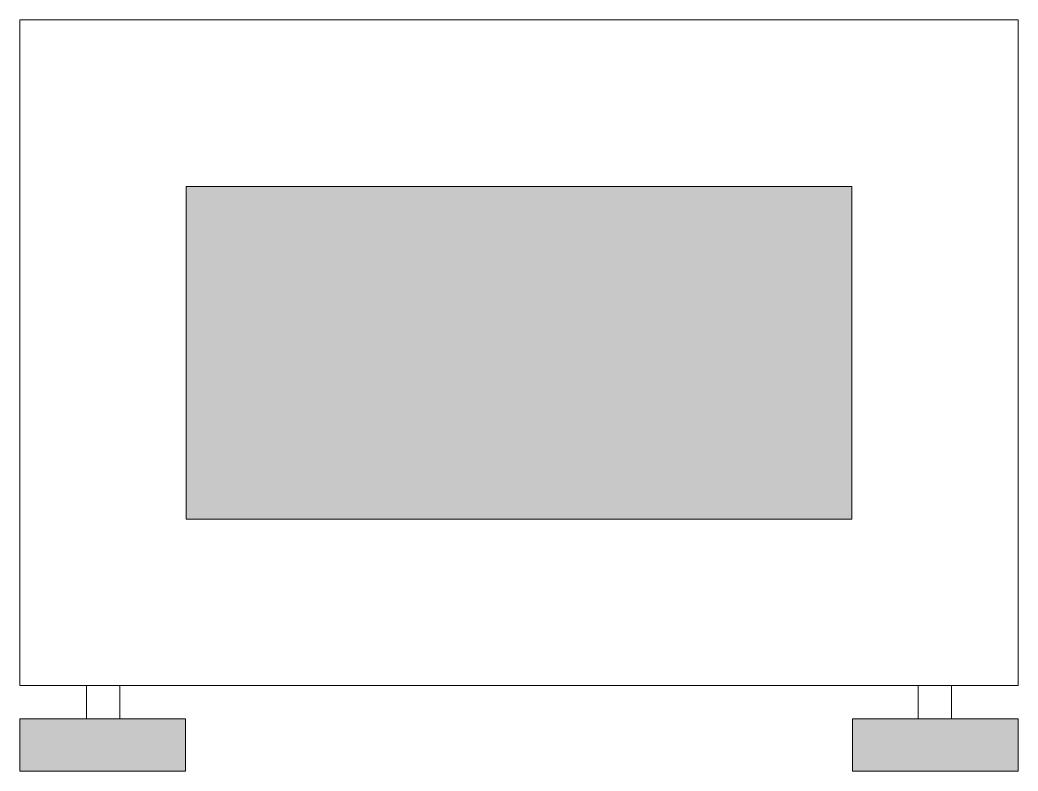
# Model space of a CAD drawing. Header units: millimetres. Extents: x -40.9 to 39.1, y -33.9 to 26.3.
import ezdxf

# ---------------------------------------------------------------- set-up
doc = ezdxf.new("R2010")
doc.units = ezdxf.units.MM
doc.layers.add('LUMIN CB', color=1, linetype='Continuous', lineweight=13)

msp = doc.modelspace()

# ---------------------------------------------------------------- hatches: boundary and pattern name
at = {"layer": 'LUMIN CB'}
h = msp.add_hatch(color=256, dxfattribs=at)
h.dxf.hatch_style = 1
h.paths.add_polyline_path([(-40.887, -29.695), (-40.887, -33.883), (-27.627, -33.883), (-27.627, -29.695)])
h.paths.add_polyline_path([(25.854, -29.695), (25.854, -33.883), (39.113, -33.883), (39.113, -29.695)])
h.paths.add_polyline_path([(25.78, -13.695), (25.78, 12.972), (-27.553, 12.972), (-27.553, -13.695)])

# ---------------------------------------------------------------- linework, layer by layer
for p, q in [((-35.553, -27.028), (-35.553, -29.695)), ((-32.887, -27.028), (-32.887, -29.695)), ((31.113, -27.028), (31.113, -29.695)), ((33.78, -27.028), (33.78, -29.695))]:
    msp.add_line(p, q, dxfattribs=at)
for points in [[(39.113, 26.305), (-40.887, 26.305), (-40.887, -27.028), (39.113, -27.028)], [(25.78, 12.972), (-27.553, 12.972), (-27.553, -13.695), (25.78, -13.695)], [(-27.627, -29.695), (-40.887, -29.695), (-40.887, -33.883), (-27.627, -33.883)], [(39.113, -29.695), (25.854, -29.695), (25.854, -33.883), (39.113, -33.883)]]:
    msp.add_lwpolyline(points, close=True, dxfattribs=at)

doc.saveas('drawing.dxf')
